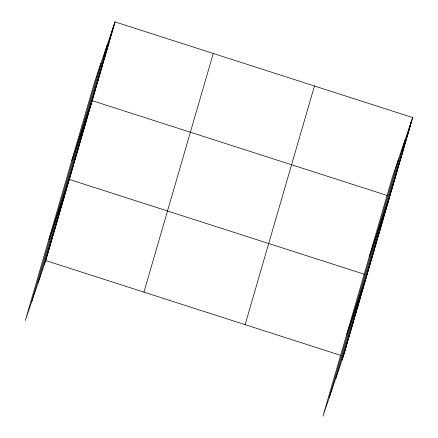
<?xml version="1.0" encoding="UTF-8"?>
<svg xmlns="http://www.w3.org/2000/svg" width="438" height="438" viewBox="0 0 438 438"><rect width="100%" height="100%" fill="white"/><g stroke="black" fill="none" stroke-linecap="round" stroke-linejoin="round"><path stroke-width="0.66" d="M31.624 301.957L100.943 63.291M38.106 282.915L107.425 44.249M44.397 264.432L113.721 25.765M115.035 21.9L94.652 81.775L25.327 320.441L45.711 260.566L115.035 21.9L412.673 117.559L343.348 356.225L322.965 416.1L392.289 177.434L412.673 117.559M143.932 292.135L213.257 53.469M245.127 324.657L314.451 85.99M329.256 397.616L398.58 158.95M335.738 378.574L405.062 139.908M342.034 360.085L411.353 121.419M112.84 28.793L114.154 24.928M111.958 31.821L113.278 27.961M111.082 34.854L112.396 30.988M110.201 37.882L111.515 34.016M109.319 40.909L110.633 37.044M108.443 43.937L109.757 40.077M107.562 46.97L108.876 43.105M106.68 49.998L107.994 46.132M105.799 53.025L107.118 49.165M104.923 56.059L106.237 52.193M104.041 59.086L105.355 55.221M103.16 62.114L104.479 58.249M102.284 65.142L103.598 61.282M101.402 68.175L102.716 64.309M100.521 71.202L101.835 67.337M99.64 74.23L100.959 70.37M98.764 77.263L100.078 73.398M97.882 80.291L99.196 76.426M97.001 83.319L98.32 79.453M96.125 86.346L97.439 82.486M95.243 89.379L96.557 85.514M94.362 92.407L95.676 88.542M93.486 95.435L94.8 91.575M92.604 98.468L93.918 94.603M91.723 101.496L93.037 97.63M71.777 160.538L92.161 100.658L387.34 195.529M89.965 107.551L91.279 103.691M89.084 110.584L90.398 106.719M88.202 113.612L89.522 109.746M87.326 116.639L88.64 112.774M86.445 119.673L87.759 115.807M85.563 122.7L86.877 118.835M84.682 125.728L86.001 121.863M83.806 128.756L85.12 124.896M82.924 131.789L84.238 127.923M82.043 134.816L83.362 130.951M81.167 137.844L82.481 133.979M80.285 140.872L81.599 137.012M79.404 143.905L80.718 140.04M78.528 146.933L79.842 143.067M77.646 149.96L78.96 146.1M76.765 152.993L78.079 149.128M75.883 156.021L77.203 152.156M75.007 159.049L76.322 155.183M74.126 162.076L75.44 158.217M73.245 165.11L74.564 161.244M72.369 168.137L73.683 164.272M71.487 171.165L72.801 167.305M70.606 174.198L71.92 170.333M69.724 177.226L71.044 173.36M68.848 180.253L70.162 176.388M48.897 239.296L69.281 179.421L364.46 274.287M67.096 186.287L68.41 182.427M66.22 189.293L67.534 185.433M65.35 192.298L66.664 188.439M64.474 195.304L65.793 191.439M63.603 198.31L64.917 194.445M62.727 201.316L64.047 197.45M61.857 204.322L63.171 200.456M60.981 207.327L62.3 203.462M60.11 210.333L61.424 206.468M59.239 213.339L60.553 209.474M58.363 216.345L59.678 212.479M57.493 219.35L58.807 215.485M56.617 222.356L57.936 218.491M55.746 225.362L57.06 221.497M54.87 228.362L56.19 224.502M54 231.368L55.314 227.508M53.124 234.374L54.443 230.514M52.253 237.38L53.567 233.52M51.383 240.385L52.697 236.52M50.507 243.391L51.821 239.526M49.636 246.397L50.95 242.532M48.76 249.403L50.08 245.537M47.89 252.408L49.204 248.543M47.014 255.414L48.333 251.549M46.143 258.42L47.457 254.555M45.267 261.426L46.587 257.56M410.477 124.452L411.791 120.587M409.596 127.48L410.91 123.615M408.714 130.508L410.034 126.648M407.838 133.541L409.152 129.675M406.957 136.568L408.271 132.703M406.075 139.596L407.389 135.731M405.199 142.624L406.513 138.764M404.318 145.657L405.632 141.792M403.436 148.685L404.75 144.819M402.555 151.712L403.874 147.852M401.679 154.745L402.993 150.88M400.797 157.773L402.111 153.908M399.916 160.801L401.235 156.935M399.04 163.828L400.354 159.969M398.158 166.862L399.472 162.996M397.277 169.889L398.591 166.024M396.395 172.917L397.715 169.057M395.519 175.95L396.833 172.085M394.638 178.978L395.952 175.112M393.757 182.005L395.076 178.14M392.881 185.033L394.195 181.173M391.999 188.066L393.313 184.201M391.118 191.094L392.432 187.229M390.242 194.122L391.556 190.262M389.36 197.155L390.674 193.289M369.409 256.192L389.793 196.317M387.597 203.21L388.917 199.345M386.721 206.238L388.035 202.378M385.84 209.271L387.154 205.406M384.958 212.299L386.278 208.433M384.082 215.326L385.396 211.461M383.201 218.359L384.515 214.494M382.319 221.387L383.633 217.522M381.438 224.415L382.757 220.549M380.562 227.442L381.876 223.583M379.68 230.476L380.994 226.61M378.799 233.503L380.118 229.638M377.923 236.531L379.237 232.666M377.041 239.564L378.355 235.699M376.16 242.592L377.474 238.726M375.278 245.619L376.598 241.754M374.402 248.647L375.716 244.787M373.521 251.68L374.835 247.815M372.639 254.708L373.959 250.843M371.763 257.736L373.077 253.87M370.882 260.763L372.196 256.903M370 263.796L371.32 259.931M369.125 266.824L370.438 262.959M368.243 269.852L369.557 265.992M367.362 272.885L368.676 269.02M366.48 275.913L367.8 272.047M346.535 334.955L366.918 275.075M364.728 281.946L366.048 278.081M363.858 284.952L365.172 281.087M362.982 287.958L364.301 284.092M362.111 290.963L363.425 287.098M361.24 293.969L362.555 290.104M360.365 296.975L361.678 293.11M359.494 299.981L360.808 296.115M358.618 302.986L359.932 299.121M357.747 305.992L359.061 302.127M356.871 308.998L358.191 305.133M356.001 311.998L357.315 308.138M355.125 315.004L356.444 311.144M354.254 318.01L355.568 314.15M353.384 321.016L354.698 317.156M352.508 324.021L353.822 320.156M351.637 327.027L352.951 323.162M350.761 330.033L352.075 326.168M349.891 333.039L351.205 329.173M349.015 336.045L350.334 332.179M348.144 339.05L349.458 335.185M347.268 342.056L348.588 338.191M346.398 345.062L347.712 341.197M345.527 348.068L346.841 344.202M344.651 351.073L345.965 347.208M343.781 354.079L345.095 350.214M342.905 357.085L344.219 353.22M45.711 260.566L340.895 355.437"/></g></svg>
